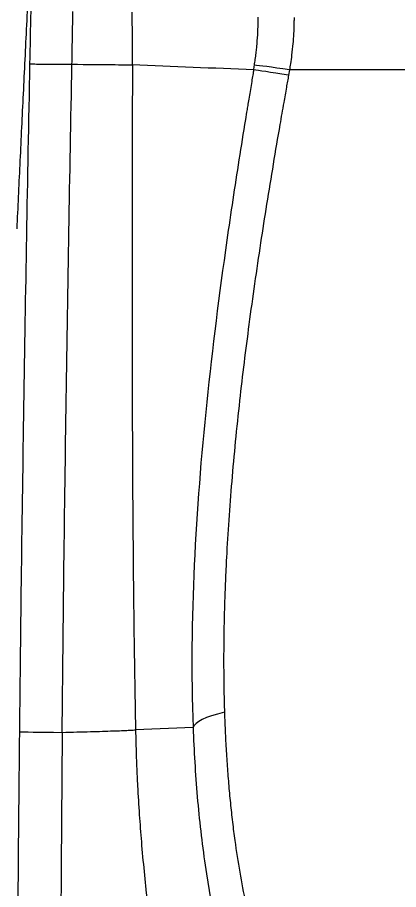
# Model space of a CAD drawing. Extents: x 0 to 84, y -21 to 126.
# Drawn here: x 73.828 to 75.272, y 33.304 to 36.61 of the extents above; entities that cross this region are included whole.
import ezdxf

# ---------------------------------------------------------------- set-up
doc = ezdxf.new("R2010")
doc.units = 0
doc.header["$MEASUREMENT"] = 0
doc.layers.add('1', color=4, linetype='Continuous')

# ---------------------------------------------------------------- blocks, each defined once
blk = doc.blocks.new('PRODIGY')
at = {"layer": '1', "color": 3, "linetype": 'Continuous', "lineweight": 25}
for p, q in [((74.859, 36.4109), (74.8554, 36.3904)), ((77.7964, 36.4108), (74.859, 36.4109)), ((74.4937, 33.9176), (74.2758, 33.9095))]:
    blk.add_line(p, q, dxfattribs=at)
for points, knots in [([(73.8895, 37.113), (73.8848, 37.0201), (73.8754, 36.8373), (73.8619, 36.5675), (73.8492, 36.3064), (73.8371, 36.0542), (73.8295, 35.889), (73.8257, 35.8079)], [0, 0, 0, 0, 0.213527, 0.420315, 0.620331, 0.813558, 1, 1, 1, 1]), ([(74.0348, 36.4323), (74.0351, 36.4456), (74.0354, 36.4611), (74.036, 36.4952), (74.0363, 36.5137), (74.037, 36.5508), (74.0374, 36.5693), (74.038, 36.6033), (74.0382, 36.6189), (74.0385, 36.6322)], [0, 0, 0, 0, 0.25, 0.25, 0.5, 0.5, 0.75, 0.75, 1, 1, 1, 1]), ([(74.2639, 36.4297), (74.2639, 36.443), (74.2639, 36.4585), (74.264, 36.4926), (74.264, 36.5111), (74.2638, 36.5482), (74.2637, 36.5667), (74.2635, 36.6008), (74.2633, 36.6163), (74.2632, 36.6297)], [0, 0, 0, 0, 0.25, 0.25, 0.5, 0.5, 0.75, 0.75, 1, 1, 1, 1]), ([(74.7262, 36.429), (74.7273, 36.4363), (74.7297, 36.4515), (74.7326, 36.4735), (74.7351, 36.4969), (74.7378, 36.5278), (74.7396, 36.5599), (74.7402, 36.59), (74.7402, 36.6046), (74.7402, 36.6112)], [0, 0, 0, 0, 0.120548, 0.251579, 0.364996, 0.506797, 0.75969, 0.892849, 1, 1, 1, 1]), ([(74.8762, 36.6099), (74.8762, 36.6052), (74.8761, 36.5898), (74.8752, 36.5566), (74.8724, 36.5139), (74.8678, 36.4707), (74.8633, 36.4375), (74.8602, 36.4187), (74.859, 36.4109)], [0, 0, 0, 0, 0.071479, 0.23047, 0.497615, 0.714112, 0.881353, 1, 1, 1, 1]), ([(73.8369, 33.9015), (73.841, 34.3022), (73.8464, 34.7153), (73.8595, 35.5614), (73.8672, 35.9943), (73.8758, 36.4339)], [0, 0, 0, 0, 0.5, 0.5, 1, 1, 1, 1]), ([(73.8758, 36.4339), (73.8792, 36.4337), (73.8849, 36.4336), (73.9023, 36.4332), (73.9142, 36.4331), (73.9431, 36.4328), (73.96, 36.4327), (73.9962, 36.4324), (74.0154, 36.4323), (74.0348, 36.4323)], [0, 0, 0, 0, 0.25, 0.25, 0.5, 0.5, 0.75, 0.75, 1, 1, 1, 1]), ([(73.9979, 33.8998), (73.9999, 34.1104), (74.0021, 34.321), (74.0073, 34.7431), (74.0101, 34.9544), (74.0164, 35.3772), (74.0198, 35.5886), (74.027, 36.0109), (74.0308, 36.2216), (74.0348, 36.4323)], [0, 0, 0, 0, 0.25, 0.25, 0.5, 0.5, 0.75, 0.75, 1, 1, 1, 1]), ([(74.0348, 36.4323), (74.0935, 36.432), (74.1447, 36.4316), (74.2232, 36.4307), (74.2506, 36.4302), (74.2639, 36.4297)], [0, 0, 0, 0, 0.5, 0.5, 1, 1, 1, 1]), ([(74.2639, 36.4297), (74.2636, 36.3169), (74.2631, 36.1077), (74.2626, 35.7892), (74.2625, 35.4829), (74.2631, 35.165), (74.2643, 34.854), (74.2664, 34.5714), (74.2691, 34.3269), (74.272, 34.1164), (74.2746, 33.9778), (74.2758, 33.9095)], [0, 0, 0, 0, 0.134223, 0.249138, 0.379225, 0.498791, 0.62765, 0.749389, 0.835121, 0.918634, 1, 1, 1, 1]), ([(74.7233, 36.4112), (74.7222, 36.4052), (74.7212, 36.399), (74.7187, 36.3843), (74.7173, 36.3759), (74.7127, 36.3482), (74.7091, 36.3264), (74.7044, 36.298), (74.7029, 36.2893), (74.7004, 36.2738), (74.6993, 36.2671), (74.6961, 36.248), (74.6941, 36.2354), (74.6838, 36.1721), (74.6756, 36.1214), (74.6517, 35.9691), (74.6364, 35.8674), (74.5927, 35.5618), (74.5667, 35.3572), (74.5243, 34.9468), (74.5078, 34.7408), (74.4887, 34.3286), (74.4861, 34.1223), (74.4937, 33.9176)], [0, 0, 0, 0, 0.007813, 0.007813, 0.015625, 0.015625, 0.03125, 0.03125, 0.039063, 0.039063, 0.046875, 0.046875, 0.0625, 0.0625, 0.125, 0.125, 0.25, 0.25, 0.5, 0.5, 0.75, 0.75, 1, 1, 1, 1]), ([(74.8554, 36.3904), (74.8541, 36.3829), (74.8514, 36.3678), (74.8452, 36.3334), (74.8356, 36.2787), (74.8187, 36.1817), (74.7969, 36.0532), (74.7725, 35.9036), (74.7409, 35.701), (74.7053, 35.4531), (74.6743, 35.2019), (74.6535, 35.0035), (74.6398, 34.8525), (74.6286, 34.7059), (74.621, 34.5802), (74.616, 34.4744), (74.6128, 34.3875), (74.6107, 34.3022), (74.6096, 34.2184), (74.6095, 34.1362), (74.6104, 34.0554), (74.6119, 34.0023), (74.6126, 33.9759)], [0, 0, 0, 0, 0.00941, 0.018823, 0.042899, 0.077524, 0.13963, 0.202951, 0.263631, 0.391375, 0.510645, 0.574778, 0.637076, 0.697564, 0.756269, 0.792843, 0.828817, 0.864199, 0.898998, 0.933224, 0.966888, 1, 1, 1, 1]), ([(74.6126, 33.9759), (74.6131, 33.9626), (74.614, 33.9362), (74.6157, 33.8968), (74.6176, 33.8578), (74.6198, 33.8192), (74.6223, 33.781), (74.6251, 33.7432), (74.6281, 33.7058), (74.6314, 33.6687), (74.6349, 33.6321), (74.6388, 33.5959), (74.6429, 33.56), (74.6473, 33.5246), (74.6611, 33.4206), (74.6894, 33.2542), (74.7359, 33.068), (74.7813, 32.9276), (74.8201, 32.8257), (74.863, 32.7295), (74.9014, 32.6553), (74.9331, 32.6004), (74.9564, 32.5625), (74.9807, 32.5256), (75.0058, 32.4899), (75.0317, 32.4552), (75.0586, 32.4217), (75.0863, 32.3892), (75.1148, 32.3578), (75.1345, 32.3378), (75.1443, 32.3278)], [0, 0, 0, 0, 0.020541, 0.040915, 0.061125, 0.081173, 0.101061, 0.120792, 0.140366, 0.159788, 0.179058, 0.19818, 0.217156, 0.235989, 0.25468, 0.383443, 0.506067, 0.569369, 0.631548, 0.692825, 0.75343, 0.780684, 0.807923, 0.835167, 0.862441, 0.889765, 0.917162, 0.944652, 0.972258, 1, 1, 1, 1]), ([(73.9979, 33.8998), (73.9975, 33.8562), (73.9968, 33.7684), (73.9958, 33.6359), (73.9948, 33.5018), (73.9939, 33.366), (73.9933, 33.2748), (73.993, 33.229)], [0, 0, 0, 0, 0.195127, 0.392543, 0.592409, 0.794859, 1, 1, 1, 1]), ([(73.9979, 33.8998), (74.0364, 33.9008), (74.0724, 33.9017), (74.1371, 33.9035), (74.1659, 33.9044), (74.2143, 33.9061), (74.234, 33.9069), (74.2629, 33.9083), (74.2721, 33.9089), (74.2758, 33.9095)], [0, 0, 0, 0, 0.25, 0.25, 0.5, 0.5, 0.75, 0.75, 1, 1, 1, 1]), ([(74.2758, 33.9095), (74.2762, 33.893), (74.2769, 33.8612), (74.2783, 33.8153), (74.2799, 33.7729), (74.2816, 33.7341), (74.2846, 33.6723), (74.2896, 33.5898), (74.2978, 33.4812), (74.3076, 33.3733), (74.3191, 33.2648), (74.3315, 33.1613), (74.3406, 33.0941), (74.3451, 33.0613)], [0, 0, 0, 0, 0.058002, 0.111902, 0.161696, 0.207377, 0.248938, 0.379364, 0.498785, 0.632655, 0.760854, 0.883322, 1, 1, 1, 1]), ([(74.4937, 33.9176), (74.497, 33.8299), (74.5022, 33.7424), (74.5172, 33.5684), (74.527, 33.4818), (74.5645, 33.2247), (74.6002, 33.0567), (74.6742, 32.8183), (74.7023, 32.7411), (74.7657, 32.5931), (74.801, 32.5222), (74.8785, 32.3886), (74.9208, 32.3258), (75.0114, 32.2094), (75.0598, 32.1557), (75.1105, 32.1069)], [0, 0, 0, 0, 0.125, 0.125, 0.25, 0.25, 0.5, 0.5, 0.625, 0.625, 0.75, 0.75, 0.875, 0.875, 1, 1, 1, 1])]:
    blk.add_open_spline(points, degree=3, knots=knots, dxfattribs=at)
for points in [[(73.8758, 36.4339), (73.8771, 36.5004), (73.8784, 36.5671), (73.8797, 36.6339)], [(74.7233, 36.4112), (74.5703, 36.4173), (74.4172, 36.4235), (74.2639, 36.4297)], [(74.7233, 36.4112), (74.7242, 36.4168), (74.7252, 36.4227), (74.7262, 36.429)], [(74.8554, 36.3904), (74.7836, 36.4023), (74.7429, 36.4087), (74.7233, 36.4112)], [(74.859, 36.4109), (74.7869, 36.4217), (74.7461, 36.4273), (74.7262, 36.429)], [(74.6126, 33.9759), (74.5379, 33.9578), (74.5022, 33.9404), (74.4937, 33.9176)], [(73.831, 33.2302), (73.8326, 33.4497), (73.8345, 33.6736), (73.8369, 33.9015)], [(73.8369, 33.9015), (73.8518, 33.9014), (73.9035, 33.9008), (73.9979, 33.8998)]]:
    blk.add_open_spline(points, degree=3, dxfattribs=at)

msp = doc.modelspace()

# ---------------------------------------------------------------- block references
at = {"layer": '1'}
msp.add_blockref('PRODIGY', (0, 0), dxfattribs=at)

doc.saveas('drawing.dxf')
